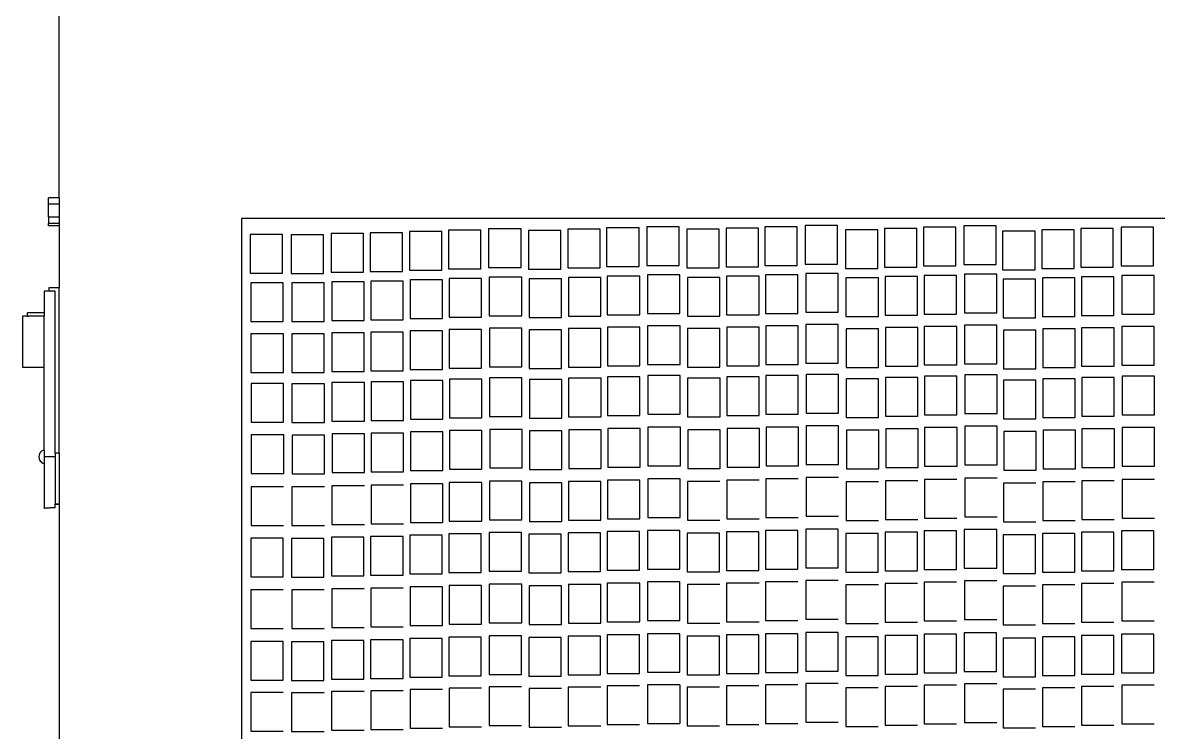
# Model space of a CAD drawing. Header units: inches. Extents: x -5775 to 2930, y 591 to 3437.
# Drawn here: x -5601.92 to -5590.98, y 2870.38 to 2877.22 of the extents above; entities that cross this region are included whole.
import ezdxf

# ---------------------------------------------------------------- set-up
doc = ezdxf.new("R2010")
doc.units = ezdxf.units.IN
doc.header["$LTSCALE"] = 20
doc.header["$MEASUREMENT"] = 0
doc.layers.add('Accesories', color=27, linetype='Continuous')

# ---------------------------------------------------------------- blocks, each defined once
blk = doc.blocks.new('Diesel Generator pl')
at = {"layer": 'Accesories'}
for p, q in [((5.16378, 1.89511), (5.16378, 0.53221)), ((5.20428, 1.18364), (5.20428, 1.16054)), ((5.23188, 1.18364), (5.20428, 1.18364)), ((5.23188, 1.16054), (5.23188, 1.18364)), ((5.26828, 1.18372), (5.24068, 1.18372)), ((5.24068, 1.18372), (5.24068, 1.16062)), ((5.26828, 1.16062), (5.26828, 1.18372)), ((5.30378, 1.18385), (5.27618, 1.18385)), ((5.27618, 1.18385), (5.27618, 1.16075)), ((5.30378, 1.16075), (5.30378, 1.18385)), ((5.31291, 1.18396), (5.31291, 1.16086)), ((5.34051, 1.18396), (5.31291, 1.18396)), ((5.34051, 1.16086), (5.34051, 1.18396)), ((5.34992, 1.18384), (5.34992, 1.16074)), ((5.37752, 1.16074), (5.37752, 1.18384)), ((5.41425, 1.18353), (5.38665, 1.18353)), ((5.38665, 1.18353), (5.38665, 1.16043)), ((5.41425, 1.16043), (5.41425, 1.18353)), ((5.42339, 1.18364), (5.42339, 1.16054)), ((5.45099, 1.16054), (5.45099, 1.18364)), ((5.4604, 1.18353), (5.4604, 1.16043)), ((5.488, 1.18353), (5.4604, 1.18353)), ((5.488, 1.16043), (5.488, 1.18353)), ((5.4968, 1.1836), (5.4968, 1.1605)), ((5.5244, 1.1605), (5.5244, 1.1836)), ((5.16986, 1.18319), (5.16986, 1.16009)), ((5.19746, 1.18319), (5.16986, 1.18319)), ((5.19746, 1.16009), (5.19746, 1.18319)), ((5.16986, 1.16009), (5.19746, 1.16009)), ((5.20428, 1.16054), (5.23188, 1.16054)), ((5.24068, 1.16062), (5.26828, 1.16062)), ((5.27618, 1.16075), (5.30378, 1.16075)), ((5.31291, 1.16086), (5.34051, 1.16086)), ((5.34992, 1.16074), (5.37752, 1.16074)), ((5.38665, 1.16043), (5.41425, 1.16043)), ((5.42339, 1.16054), (5.45099, 1.16054)), ((5.4604, 1.16043), (5.488, 1.16043)), ((5.4968, 1.1605), (5.5244, 1.1605)), ((5.17078, 1.15446), (5.17078, 1.13136)), ((5.19838, 1.15446), (5.17078, 1.15446)), ((5.19838, 1.13136), (5.19838, 1.15446)), ((5.2328, 1.15492), (5.2052, 1.15492)), ((5.2052, 1.15492), (5.2052, 1.13182)), ((5.2328, 1.13182), (5.2328, 1.15492)), ((5.2692, 1.155), (5.2416, 1.155)), ((5.2416, 1.155), (5.2416, 1.1319)), ((5.2692, 1.1319), (5.2692, 1.155)), ((5.27709, 1.15512), (5.27709, 1.13202)), ((5.30469, 1.15512), (5.27709, 1.15512)), ((5.30469, 1.13202), (5.30469, 1.15512)), ((5.34143, 1.15524), (5.31383, 1.15524)), ((5.31383, 1.15524), (5.31383, 1.13214)), ((5.34143, 1.13214), (5.34143, 1.15524)), ((5.35084, 1.15512), (5.35084, 1.13202)), ((5.37844, 1.13202), (5.37844, 1.15512)), ((5.41517, 1.15481), (5.38757, 1.15481)), ((5.38757, 1.15481), (5.38757, 1.13171)), ((5.41517, 1.13171), (5.41517, 1.15481)), ((5.42431, 1.15492), (5.42431, 1.13182)), ((5.45191, 1.13182), (5.45191, 1.15492)), ((5.48892, 1.1548), (5.46132, 1.1548)), ((5.46132, 1.1548), (5.46132, 1.1317)), ((5.48892, 1.1317), (5.48892, 1.1548)), ((5.49772, 1.15488), (5.49772, 1.13178)), ((5.52532, 1.13178), (5.52532, 1.15488)), ((5.17078, 1.13136), (5.19838, 1.13136)), ((5.17172, 1.12667), (5.17172, 1.10357)), ((5.19932, 1.12667), (5.17172, 1.12667)), ((5.19932, 1.10357), (5.19932, 1.12667)), ((5.2052, 1.13182), (5.2328, 1.13182)), ((5.23373, 1.12713), (5.20613, 1.12713)), ((5.20613, 1.12713), (5.20613, 1.10403)), ((5.23373, 1.10403), (5.23373, 1.12713)), ((5.2416, 1.1319), (5.2692, 1.1319)), ((5.24254, 1.1272), (5.24254, 1.1041)), ((5.27014, 1.1272), (5.24254, 1.1272)), ((5.27014, 1.1041), (5.27014, 1.1272)), ((5.27709, 1.13202), (5.30469, 1.13202)), ((5.30563, 1.12733), (5.27803, 1.12733)), ((5.27803, 1.12733), (5.27803, 1.10423)), ((5.30563, 1.10423), (5.30563, 1.12733)), ((5.31383, 1.13214), (5.34143, 1.13214)), ((5.34237, 1.12744), (5.31477, 1.12744)), ((5.31477, 1.12744), (5.31477, 1.10434)), ((5.34237, 1.10434), (5.34237, 1.12744)), ((5.35084, 1.13202), (5.37844, 1.13202)), ((5.35177, 1.12732), (5.35177, 1.10422)), ((5.37937, 1.10422), (5.37937, 1.12732)), ((5.38757, 1.13171), (5.41517, 1.13171)), ((5.41611, 1.12702), (5.38851, 1.12702)), ((5.38851, 1.12702), (5.38851, 1.10392)), ((5.41611, 1.10392), (5.41611, 1.12702)), ((5.42431, 1.13182), (5.45191, 1.13182)), ((5.42524, 1.12713), (5.42524, 1.10403)), ((5.45284, 1.10403), (5.45284, 1.12713)), ((5.46132, 1.1317), (5.48892, 1.1317)), ((5.48985, 1.12701), (5.46225, 1.12701)), ((5.46225, 1.12701), (5.46225, 1.10391)), ((5.48985, 1.10391), (5.48985, 1.12701)), ((5.49772, 1.13178), (5.52532, 1.13178)), ((5.49865, 1.12709), (5.49865, 1.10399)), ((5.52625, 1.10399), (5.52625, 1.12709)), ((5.17172, 1.10357), (5.19932, 1.10357)), ((5.20613, 1.10403), (5.23373, 1.10403)), ((5.24254, 1.1041), (5.27014, 1.1041)), ((5.27803, 1.10423), (5.30563, 1.10423)), ((5.31477, 1.10434), (5.34237, 1.10434)), ((5.35177, 1.10422), (5.37937, 1.10422)), ((5.38851, 1.10392), (5.41611, 1.10392)), ((5.42524, 1.10403), (5.45284, 1.10403)), ((5.46225, 1.10391), (5.48985, 1.10391)), ((5.49865, 1.10399), (5.52625, 1.10399)), ((5.20026, 1.09863), (5.17266, 1.09863)), ((5.17266, 1.09863), (5.17266, 1.07553)), ((5.20026, 1.07553), (5.20026, 1.09863)), ((5.20708, 1.09908), (5.20708, 1.07598)), ((5.23468, 1.09908), (5.20708, 1.09908)), ((5.23468, 1.07598), (5.23468, 1.09908)), ((5.24348, 1.09916), (5.24348, 1.07606)), ((5.27108, 1.09916), (5.24348, 1.09916)), ((5.27108, 1.07606), (5.27108, 1.09916)), ((5.30657, 1.09929), (5.27897, 1.09929)), ((5.27897, 1.09929), (5.27897, 1.07619)), ((5.30657, 1.07619), (5.30657, 1.09929)), ((5.31571, 1.0994), (5.31571, 1.0763)), ((5.34331, 1.0994), (5.31571, 1.0994)), ((5.34331, 1.0763), (5.34331, 1.0994)), ((5.35272, 1.09928), (5.35272, 1.07618)), ((5.38032, 1.07618), (5.38032, 1.09928)), ((5.38945, 1.09897), (5.38945, 1.07587)), ((5.41705, 1.09897), (5.38945, 1.09897)), ((5.41705, 1.07587), (5.41705, 1.09897)), ((5.42619, 1.09908), (5.42619, 1.07598)), ((5.45379, 1.07598), (5.45379, 1.09908)), ((5.4632, 1.09897), (5.4632, 1.07587)), ((5.4908, 1.09897), (5.4632, 1.09897)), ((5.4908, 1.07587), (5.4908, 1.09897)), ((5.4996, 1.09904), (5.4996, 1.07594)), ((5.5272, 1.07594), (5.5272, 1.09904)), ((5.16892, 1.07092), (5.16892, 1.04782)), ((5.19652, 1.07092), (5.16892, 1.07092)), ((5.17266, 1.07553), (5.20026, 1.07553)), ((5.19652, 1.04782), (5.19652, 1.07092)), ((5.20333, 1.07138), (5.20333, 1.04828)), ((5.23093, 1.07138), (5.20333, 1.07138)), ((5.20708, 1.07598), (5.23468, 1.07598)), ((5.23093, 1.04828), (5.23093, 1.07138)), ((5.26734, 1.07145), (5.23974, 1.07145)), ((5.23974, 1.07145), (5.23974, 1.04835)), ((5.24348, 1.07606), (5.27108, 1.07606)), ((5.26734, 1.04835), (5.26734, 1.07145)), ((5.30283, 1.07158), (5.27523, 1.07158)), ((5.27523, 1.07158), (5.27523, 1.04848)), ((5.27897, 1.07619), (5.30657, 1.07619)), ((5.30283, 1.04848), (5.30283, 1.07158)), ((5.31196, 1.07169), (5.31196, 1.04859)), ((5.33956, 1.07169), (5.31196, 1.07169)), ((5.31571, 1.0763), (5.34331, 1.0763)), ((5.33956, 1.04859), (5.33956, 1.07169)), ((5.34897, 1.07157), (5.34897, 1.04847)), ((5.35272, 1.07618), (5.38032, 1.07618)), ((5.37657, 1.04847), (5.37657, 1.07157)), ((5.41331, 1.07127), (5.38571, 1.07127)), ((5.38571, 1.07127), (5.38571, 1.04817)), ((5.38945, 1.07587), (5.41705, 1.07587)), ((5.41331, 1.04817), (5.41331, 1.07127)), ((5.42244, 1.07138), (5.42244, 1.04828)), ((5.42619, 1.07598), (5.45379, 1.07598)), ((5.45004, 1.04828), (5.45004, 1.07138)), ((5.45945, 1.07126), (5.45945, 1.04816)), ((5.48705, 1.07126), (5.45945, 1.07126)), ((5.4632, 1.07587), (5.4908, 1.07587)), ((5.48705, 1.04816), (5.48705, 1.07126)), ((5.49585, 1.07134), (5.49585, 1.04824)), ((5.4996, 1.07594), (5.5272, 1.07594)), ((5.52345, 1.04824), (5.52345, 1.07134)), ((5.16892, 1.04782), (5.19652, 1.04782)), ((5.20333, 1.04828), (5.23093, 1.04828)), ((5.23974, 1.04835), (5.26734, 1.04835)), ((5.27523, 1.04848), (5.30283, 1.04848)), ((5.31196, 1.04859), (5.33956, 1.04859)), ((5.34897, 1.04847), (5.37657, 1.04847)), ((5.38571, 1.04817), (5.41331, 1.04817)), ((5.42244, 1.04828), (5.45004, 1.04828)), ((5.45945, 1.04816), (5.48705, 1.04816)), ((5.49585, 1.04824), (5.52345, 1.04824)), ((5.16983, 1.0422), (5.16983, 1.0191)), ((5.19743, 1.0422), (5.16983, 1.0422)), ((5.19743, 1.0191), (5.19743, 1.0422)), ((5.20425, 1.04265), (5.20425, 1.01955)), ((5.23185, 1.04265), (5.20425, 1.04265)), ((5.23185, 1.01955), (5.23185, 1.04265)), ((5.26825, 1.04273), (5.24065, 1.04273)), ((5.24065, 1.04273), (5.24065, 1.01963)), ((5.26825, 1.01963), (5.26825, 1.04273)), ((5.27615, 1.04286), (5.27615, 1.01976)), ((5.30375, 1.04286), (5.27615, 1.04286)), ((5.30375, 1.01976), (5.30375, 1.04286)), ((5.34048, 1.04297), (5.31288, 1.04297)), ((5.31288, 1.04297), (5.31288, 1.01987)), ((5.34048, 1.01987), (5.34048, 1.04297)), ((5.34989, 1.04285), (5.34989, 1.01975)), ((5.37749, 1.01975), (5.37749, 1.04285)), ((5.38662, 1.04254), (5.38662, 1.01944)), ((5.41422, 1.04254), (5.38662, 1.04254)), ((5.41422, 1.01944), (5.41422, 1.04254)), ((5.42336, 1.04265), (5.42336, 1.01955)), ((5.45096, 1.01955), (5.45096, 1.04265)), ((5.48797, 1.04254), (5.46037, 1.04254)), ((5.46037, 1.04254), (5.46037, 1.01944)), ((5.48797, 1.01944), (5.48797, 1.04254)), ((5.49677, 1.04261), (5.49677, 1.01951)), ((5.52437, 1.01951), (5.52437, 1.04261)), ((5.16983, 1.0191), (5.19743, 1.0191)), ((5.19837, 1.0144), (5.17077, 1.0144)), ((5.17077, 1.0144), (5.17077, 0.9913)), ((5.19837, 0.9913), (5.19837, 1.0144)), ((5.20425, 1.01955), (5.23185, 1.01955)), ((5.23278, 1.01486), (5.20518, 1.01486)), ((5.20518, 1.01486), (5.20518, 0.99176)), ((5.23278, 0.99176), (5.23278, 1.01486)), ((5.24065, 1.01963), (5.26825, 1.01963)), ((5.26919, 1.01494), (5.24159, 1.01494)), ((5.24159, 1.01494), (5.24159, 0.99184)), ((5.26919, 0.99184), (5.26919, 1.01494)), ((5.27615, 1.01976), (5.30375, 1.01976)), ((5.27708, 1.01506), (5.27708, 0.99196)), ((5.30468, 1.01506), (5.27708, 1.01506)), ((5.30468, 0.99196), (5.30468, 1.01506)), ((5.31288, 1.01987), (5.34048, 1.01987)), ((5.31382, 1.01517), (5.31382, 0.99207)), ((5.34142, 1.01517), (5.31382, 1.01517)), ((5.34142, 0.99207), (5.34142, 1.01517)), ((5.34989, 1.01975), (5.37749, 1.01975)), ((5.35083, 1.01506), (5.35083, 0.99196)), ((5.37843, 0.99196), (5.37843, 1.01506)), ((5.38662, 1.01944), (5.41422, 1.01944)), ((5.41516, 1.01475), (5.38756, 1.01475)), ((5.38756, 1.01475), (5.38756, 0.99165)), ((5.41516, 0.99165), (5.41516, 1.01475)), ((5.42336, 1.01955), (5.45096, 1.01955)), ((5.4243, 1.01486), (5.4243, 0.99176)), ((5.4519, 0.99176), (5.4519, 1.01486)), ((5.46037, 1.01944), (5.48797, 1.01944)), ((5.4889, 1.01474), (5.4613, 1.01474)), ((5.4613, 1.01474), (5.4613, 0.99164)), ((5.4889, 0.99164), (5.4889, 1.01474)), ((5.49677, 1.01951), (5.52437, 1.01951)), ((5.49771, 1.01482), (5.49771, 0.99172)), ((5.52531, 0.99172), (5.52531, 1.01482)), ((5.17077, 0.9913), (5.19837, 0.9913)), ((5.20518, 0.99176), (5.23278, 0.99176)), ((5.24159, 0.99184), (5.26919, 0.99184)), ((5.27708, 0.99196), (5.30468, 0.99196)), ((5.31382, 0.99207), (5.34142, 0.99207)), ((5.35083, 0.99196), (5.37843, 0.99196)), ((5.38756, 0.99165), (5.41516, 0.99165)), ((5.4243, 0.99176), (5.4519, 0.99176)), ((5.4613, 0.99164), (5.4889, 0.99164)), ((5.49771, 0.99172), (5.52531, 0.99172)), ((5.17171, 0.98636), (5.17171, 0.96326)), ((5.19931, 0.98636), (5.17171, 0.98636)), ((5.19931, 0.96326), (5.19931, 0.98636)), ((5.23373, 0.98682), (5.20613, 0.98682)), ((5.20613, 0.98682), (5.20613, 0.96372)), ((5.23373, 0.96372), (5.23373, 0.98682)), ((5.27013, 0.98689), (5.24253, 0.98689)), ((5.24253, 0.98689), (5.24253, 0.96379)), ((5.27013, 0.96379), (5.27013, 0.98689)), ((5.27802, 0.98702), (5.27802, 0.96392)), ((5.30562, 0.98702), (5.27802, 0.98702)), ((5.30562, 0.96392), (5.30562, 0.98702)), ((5.34236, 0.98713), (5.31476, 0.98713)), ((5.31476, 0.98713), (5.31476, 0.96403)), ((5.34236, 0.96403), (5.34236, 0.98713)), ((5.35177, 0.98701), (5.35177, 0.96391)), ((5.37937, 0.96391), (5.37937, 0.98701)), ((5.4161, 0.98671), (5.3885, 0.98671)), ((5.3885, 0.98671), (5.3885, 0.96361)), ((5.4161, 0.96361), (5.4161, 0.98671)), ((5.42524, 0.98682), (5.42524, 0.96372)), ((5.45284, 0.96372), (5.45284, 0.98682)), ((5.46225, 0.9867), (5.46225, 0.9636)), ((5.48985, 0.9867), (5.46225, 0.9867)), ((5.48985, 0.9636), (5.48985, 0.9867)), ((5.49865, 0.98678), (5.49865, 0.96368)), ((5.52625, 0.96368), (5.52625, 0.98678)), ((5.19621, 0.95772), (5.16861, 0.95772)), ((5.16861, 0.95772), (5.16861, 0.93462)), ((5.17171, 0.96326), (5.19931, 0.96326)), ((5.19621, 0.93462), (5.19621, 0.95772)), ((5.23062, 0.95817), (5.20302, 0.95817)), ((5.20302, 0.95817), (5.20302, 0.93507)), ((5.20613, 0.96372), (5.23373, 0.96372)), ((5.23062, 0.93507), (5.23062, 0.95817)), ((5.23942, 0.95825), (5.23942, 0.93515)), ((5.26702, 0.95825), (5.23942, 0.95825)), ((5.24253, 0.96379), (5.27013, 0.96379)), ((5.26702, 0.93515), (5.26702, 0.95825)), ((5.30252, 0.95838), (5.27492, 0.95838)), ((5.27492, 0.95838), (5.27492, 0.93528)), ((5.27802, 0.96392), (5.30562, 0.96392)), ((5.30252, 0.93528), (5.30252, 0.95838)), ((5.31165, 0.95849), (5.31165, 0.93539)), ((5.33925, 0.95849), (5.31165, 0.95849)), ((5.31476, 0.96403), (5.34236, 0.96403)), ((5.33925, 0.93539), (5.33925, 0.95849)), ((5.34866, 0.95837), (5.34866, 0.93527)), ((5.35177, 0.96391), (5.37937, 0.96391)), ((5.37626, 0.93527), (5.37626, 0.95837)), ((5.413, 0.95806), (5.3854, 0.95806)), ((5.3854, 0.95806), (5.3854, 0.93496)), ((5.3885, 0.96361), (5.4161, 0.96361)), ((5.413, 0.93496), (5.413, 0.95806)), ((5.42213, 0.95817), (5.42213, 0.93507)), ((5.42524, 0.96372), (5.45284, 0.96372)), ((5.44973, 0.93507), (5.44973, 0.95817)), ((5.48674, 0.95806), (5.45914, 0.95806)), ((5.45914, 0.95806), (5.45914, 0.93496)), ((5.46225, 0.9636), (5.48985, 0.9636)), ((5.48674, 0.93496), (5.48674, 0.95806)), ((5.49554, 0.95813), (5.49554, 0.93503)), ((5.49865, 0.96368), (5.52625, 0.96368)), ((5.52314, 0.93503), (5.52314, 0.95813)), ((5.16861, 0.93462), (5.19621, 0.93462)), ((5.20302, 0.93507), (5.23062, 0.93507)), ((5.23942, 0.93515), (5.26702, 0.93515)), ((5.27492, 0.93528), (5.30252, 0.93528)), ((5.31165, 0.93539), (5.33925, 0.93539)), ((5.34866, 0.93527), (5.37626, 0.93527)), ((5.3854, 0.93496), (5.413, 0.93496)), ((5.42213, 0.93507), (5.44973, 0.93507)), ((5.45914, 0.93496), (5.48674, 0.93496)), ((5.49554, 0.93503), (5.52314, 0.93503)), ((5.19712, 0.92899), (5.16952, 0.92899)), ((5.16952, 0.92899), (5.16952, 0.90589)), ((5.19712, 0.90589), (5.19712, 0.92899)), ((5.23154, 0.92945), (5.20394, 0.92945)), ((5.20394, 0.92945), (5.20394, 0.90635)), ((5.23154, 0.90635), (5.23154, 0.92945)), ((5.26794, 0.92953), (5.24034, 0.92953)), ((5.24034, 0.92953), (5.24034, 0.90643)), ((5.26794, 0.90643), (5.26794, 0.92953)), ((5.30343, 0.92965), (5.27583, 0.92965)), ((5.27583, 0.92965), (5.27583, 0.90655)), ((5.30343, 0.90655), (5.30343, 0.92965)), ((5.31257, 0.92976), (5.31257, 0.90666)), ((5.34017, 0.92976), (5.31257, 0.92976)), ((5.34017, 0.90666), (5.34017, 0.92976)), ((5.34958, 0.92965), (5.34958, 0.90655)), ((5.37718, 0.90655), (5.37718, 0.92965)), ((5.41391, 0.92934), (5.38631, 0.92934)), ((5.38631, 0.92934), (5.38631, 0.90624)), ((5.41391, 0.90624), (5.41391, 0.92934)), ((5.42305, 0.92945), (5.42305, 0.90635)), ((5.45065, 0.90635), (5.45065, 0.92945)), ((5.46006, 0.92933), (5.46006, 0.90623)), ((5.48766, 0.92933), (5.46006, 0.92933)), ((5.48766, 0.90623), (5.48766, 0.92933)), ((5.49646, 0.92941), (5.49646, 0.90631)), ((5.52406, 0.90631), (5.52406, 0.92941)), ((5.16952, 0.90589), (5.19712, 0.90589)), ((5.19806, 0.9012), (5.17046, 0.9012)), ((5.17046, 0.9012), (5.17046, 0.8781)), ((5.19806, 0.8781), (5.19806, 0.9012)), ((5.20394, 0.90635), (5.23154, 0.90635)), ((5.23247, 0.90166), (5.20487, 0.90166)), ((5.20487, 0.90166), (5.20487, 0.87856)), ((5.23247, 0.87856), (5.23247, 0.90166)), ((5.24034, 0.90643), (5.26794, 0.90643)), ((5.26888, 0.90173), (5.24128, 0.90173)), ((5.24128, 0.90173), (5.24128, 0.87863)), ((5.26888, 0.87863), (5.26888, 0.90173)), ((5.27583, 0.90655), (5.30343, 0.90655)), ((5.30437, 0.90186), (5.27677, 0.90186)), ((5.27677, 0.90186), (5.27677, 0.87876)), ((5.30437, 0.87876), (5.30437, 0.90186)), ((5.31257, 0.90666), (5.34017, 0.90666)), ((5.34111, 0.90197), (5.31351, 0.90197)), ((5.31351, 0.90197), (5.31351, 0.87887)), ((5.34111, 0.87887), (5.34111, 0.90197)), ((5.34958, 0.90655), (5.37718, 0.90655)), ((5.35051, 0.90185), (5.35051, 0.87875)), ((5.37811, 0.87875), (5.37811, 0.90185)), ((5.38631, 0.90624), (5.41391, 0.90624)), ((5.38725, 0.90155), (5.38725, 0.87845)), ((5.41485, 0.90155), (5.38725, 0.90155)), ((5.41485, 0.87845), (5.41485, 0.90155)), ((5.42305, 0.90635), (5.45065, 0.90635)), ((5.42398, 0.90166), (5.42398, 0.87856)), ((5.45158, 0.87856), (5.45158, 0.90166)), ((5.46006, 0.90623), (5.48766, 0.90623)), ((5.48859, 0.90154), (5.46099, 0.90154)), ((5.46099, 0.90154), (5.46099, 0.87844)), ((5.48859, 0.87844), (5.48859, 0.90154)), ((5.49646, 0.90631), (5.52406, 0.90631)), ((5.4974, 0.90162), (5.4974, 0.87852)), ((5.525, 0.87852), (5.525, 0.90162)), ((5.17046, 0.8781), (5.19806, 0.8781)), ((5.20487, 0.87856), (5.23247, 0.87856)), ((5.24128, 0.87863), (5.26888, 0.87863)), ((5.27677, 0.87876), (5.30437, 0.87876)), ((5.31351, 0.87887), (5.34111, 0.87887)), ((5.35051, 0.87875), (5.37811, 0.87875)), ((5.38725, 0.87845), (5.41485, 0.87845)), ((5.42398, 0.87856), (5.45158, 0.87856)), ((5.46099, 0.87844), (5.48859, 0.87844)), ((5.4974, 0.87852), (5.525, 0.87852)), ((5.199, 0.87316), (5.1714, 0.87316)), ((5.1714, 0.87316), (5.1714, 0.85006)), ((5.199, 0.85006), (5.199, 0.87316)), ((5.20582, 0.87361), (5.20582, 0.85051)), ((5.23342, 0.87361), (5.20582, 0.87361)), ((5.23342, 0.85051), (5.23342, 0.87361)), ((5.26982, 0.87369), (5.24222, 0.87369)), ((5.24222, 0.87369), (5.24222, 0.85059)), ((5.26982, 0.85059), (5.26982, 0.87369)), ((5.27771, 0.87382), (5.27771, 0.85072)), ((5.30531, 0.87382), (5.27771, 0.87382)), ((5.30531, 0.85072), (5.30531, 0.87382)), ((5.34205, 0.87393), (5.31445, 0.87393)), ((5.31445, 0.87393), (5.31445, 0.85083)), ((5.34205, 0.85083), (5.34205, 0.87393)), ((5.35146, 0.87381), (5.35146, 0.85071)), ((5.37906, 0.85071), (5.37906, 0.87381)), ((5.41579, 0.8735), (5.38819, 0.8735)), ((5.38819, 0.8735), (5.38819, 0.8504)), ((5.41579, 0.8504), (5.41579, 0.8735)), ((5.42493, 0.87361), (5.42493, 0.85051)), ((5.45253, 0.85051), (5.45253, 0.87361)), ((5.48954, 0.8735), (5.46194, 0.8735)), ((5.46194, 0.8735), (5.46194, 0.8504)), ((5.48954, 0.8504), (5.48954, 0.8735)), ((5.49834, 0.87357), (5.49834, 0.85047)), ((5.52594, 0.85047), (5.52594, 0.87357)), ((5.19712, 0.84475), (5.16952, 0.84475)), ((5.16952, 0.84475), (5.16952, 0.82165)), ((5.1714, 0.85006), (5.199, 0.85006)), ((5.19712, 0.82165), (5.19712, 0.84475)), ((5.23153, 0.8452), (5.20393, 0.8452)), ((5.20393, 0.8452), (5.20393, 0.8221)), ((5.20582, 0.85051), (5.23342, 0.85051)), ((5.23153, 0.8221), (5.23153, 0.8452)), ((5.24034, 0.84528), (5.24034, 0.82218)), ((5.26794, 0.84528), (5.24034, 0.84528)), ((5.24222, 0.85059), (5.26982, 0.85059)), ((5.26794, 0.82218), (5.26794, 0.84528)), ((5.30343, 0.84541), (5.27583, 0.84541)), ((5.27583, 0.84541), (5.27583, 0.82231)), ((5.27771, 0.85072), (5.30531, 0.85072)), ((5.30343, 0.82231), (5.30343, 0.84541)), ((5.31257, 0.84552), (5.31257, 0.82242)), ((5.34017, 0.84552), (5.31257, 0.84552)), ((5.31445, 0.85083), (5.34205, 0.85083)), ((5.34017, 0.82242), (5.34017, 0.84552)), ((5.37718, 0.8454), (5.34958, 0.8454)), ((5.34958, 0.8454), (5.34958, 0.8223)), ((5.35146, 0.85071), (5.37906, 0.85071)), ((5.37718, 0.8223), (5.37718, 0.8454)), ((5.38631, 0.84509), (5.38631, 0.82199)), ((5.41391, 0.84509), (5.38631, 0.84509)), ((5.38819, 0.8504), (5.41579, 0.8504)), ((5.41391, 0.82199), (5.41391, 0.84509)), ((5.42304, 0.8452), (5.42304, 0.8221)), ((5.45064, 0.8452), (5.42304, 0.8452)), ((5.42493, 0.85051), (5.45253, 0.85051)), ((5.45064, 0.8221), (5.45064, 0.8452)), ((5.48765, 0.84509), (5.46005, 0.84509)), ((5.46005, 0.84509), (5.46005, 0.82199)), ((5.46194, 0.8504), (5.48954, 0.8504)), ((5.48765, 0.82199), (5.48765, 0.84509)), ((5.49646, 0.84516), (5.49646, 0.82206)), ((5.49646, 0.84516), (5.52406, 0.84516)), ((5.49834, 0.85047), (5.52594, 0.85047)), ((5.52406, 0.82206), (5.52406, 0.84516)), ((5.16952, 0.82165), (5.19712, 0.82165)), ((5.20393, 0.8221), (5.23153, 0.8221)), ((5.24034, 0.82218), (5.26794, 0.82218)), ((5.27583, 0.82231), (5.30343, 0.82231)), ((5.31257, 0.82242), (5.34017, 0.82242)), ((5.34958, 0.8223), (5.37718, 0.8223)), ((5.38631, 0.82199), (5.41391, 0.82199)), ((5.42304, 0.8221), (5.45064, 0.8221)), ((5.46005, 0.82199), (5.48765, 0.82199)), ((5.49646, 0.82206), (5.52406, 0.82206)), ((5.19804, 0.81602), (5.17044, 0.81602)), ((5.17044, 0.81602), (5.17044, 0.79292)), ((5.19804, 0.79292), (5.19804, 0.81602)), ((5.23245, 0.81648), (5.20485, 0.81648)), ((5.20485, 0.81648), (5.20485, 0.79338)), ((5.23245, 0.79338), (5.23245, 0.81648)), ((5.24125, 0.81656), (5.24125, 0.79346)), ((5.26885, 0.81656), (5.24125, 0.81656)), ((5.26885, 0.79346), (5.26885, 0.81656)), ((5.30435, 0.81668), (5.27675, 0.81668)), ((5.27675, 0.81668), (5.27675, 0.79358)), ((5.30435, 0.79358), (5.30435, 0.81668)), ((5.34108, 0.81679), (5.31348, 0.81679)), ((5.31348, 0.81679), (5.31348, 0.79369)), ((5.34108, 0.79369), (5.34108, 0.81679)), ((5.37809, 0.81668), (5.35049, 0.81668)), ((5.35049, 0.81668), (5.35049, 0.79358)), ((5.37809, 0.79358), (5.37809, 0.81668)), ((5.38723, 0.81637), (5.38723, 0.79327)), ((5.41483, 0.81637), (5.38723, 0.81637)), ((5.41483, 0.79327), (5.41483, 0.81637)), ((5.45156, 0.81648), (5.42396, 0.81648)), ((5.42396, 0.81648), (5.42396, 0.79338)), ((5.45156, 0.79338), (5.45156, 0.81648)), ((5.48857, 0.81636), (5.46097, 0.81636)), ((5.46097, 0.81636), (5.46097, 0.79326)), ((5.48857, 0.79326), (5.48857, 0.81636)), ((5.49737, 0.81644), (5.49737, 0.79334)), ((5.52497, 0.79334), (5.52497, 0.81644)), ((5.17044, 0.79292), (5.19804, 0.79292)), ((5.19897, 0.78823), (5.17137, 0.78823)), ((5.17137, 0.78823), (5.17137, 0.76513)), ((5.19897, 0.76513), (5.19897, 0.78823)), ((5.20485, 0.79338), (5.23245, 0.79338)), ((5.23339, 0.78869), (5.20579, 0.78869)), ((5.20579, 0.78869), (5.20579, 0.76559)), ((5.23339, 0.76559), (5.23339, 0.78869)), ((5.24125, 0.79346), (5.26885, 0.79346)), ((5.24219, 0.78876), (5.24219, 0.76566)), ((5.26979, 0.78876), (5.24219, 0.78876)), ((5.26979, 0.76566), (5.26979, 0.78876)), ((5.27675, 0.79358), (5.30435, 0.79358)), ((5.30528, 0.78889), (5.27768, 0.78889)), ((5.27768, 0.78889), (5.27768, 0.76579)), ((5.30528, 0.76579), (5.30528, 0.78889)), ((5.31348, 0.79369), (5.34108, 0.79369)), ((5.34202, 0.789), (5.31442, 0.789)), ((5.31442, 0.789), (5.31442, 0.7659)), ((5.34202, 0.7659), (5.34202, 0.789)), ((5.35049, 0.79358), (5.37809, 0.79358)), ((5.37903, 0.78888), (5.35143, 0.78888)), ((5.35143, 0.78888), (5.35143, 0.76578)), ((5.37903, 0.76578), (5.37903, 0.78888)), ((5.38723, 0.79327), (5.41483, 0.79327)), ((5.38816, 0.78858), (5.38816, 0.76548)), ((5.41576, 0.78858), (5.38816, 0.78858)), ((5.41576, 0.76548), (5.41576, 0.78858)), ((5.42396, 0.79338), (5.45156, 0.79338)), ((5.4525, 0.78869), (5.4249, 0.78869)), ((5.4249, 0.78869), (5.4249, 0.76559)), ((5.4525, 0.76559), (5.4525, 0.78869)), ((5.46097, 0.79326), (5.48857, 0.79326)), ((5.46191, 0.78857), (5.46191, 0.76547)), ((5.48951, 0.78857), (5.46191, 0.78857)), ((5.48951, 0.76547), (5.48951, 0.78857)), ((5.49737, 0.79334), (5.52497, 0.79334)), ((5.49831, 0.78865), (5.49831, 0.76555)), ((5.52591, 0.76555), (5.52591, 0.78865)), ((5.17137, 0.76513), (5.19897, 0.76513)), ((5.20579, 0.76559), (5.23339, 0.76559)), ((5.24219, 0.76566), (5.26979, 0.76566)), ((5.27768, 0.76579), (5.30528, 0.76579)), ((5.31442, 0.7659), (5.34202, 0.7659)), ((5.35143, 0.76578), (5.37903, 0.76578)), ((5.38816, 0.76548), (5.41576, 0.76548)), ((5.4249, 0.76559), (5.4525, 0.76559)), ((5.46191, 0.76547), (5.48951, 0.76547)), ((5.49831, 0.76555), (5.52591, 0.76555)), ((5.17231, 0.76019), (5.17231, 0.73709)), ((5.19991, 0.76019), (5.17231, 0.76019)), ((5.19991, 0.73709), (5.19991, 0.76019)), ((5.23433, 0.76064), (5.20673, 0.76064)), ((5.20673, 0.76064), (5.20673, 0.73754)), ((5.23433, 0.73754), (5.23433, 0.76064)), ((5.24313, 0.76072), (5.24313, 0.73762)), ((5.27073, 0.76072), (5.24313, 0.76072)), ((5.27073, 0.73762), (5.27073, 0.76072)), ((5.30623, 0.76085), (5.27863, 0.76085)), ((5.27863, 0.76085), (5.27863, 0.73775)), ((5.30623, 0.73775), (5.30623, 0.76085)), ((5.34296, 0.76096), (5.31536, 0.76096)), ((5.31536, 0.76096), (5.31536, 0.73786)), ((5.34296, 0.73786), (5.34296, 0.76096)), ((5.35237, 0.76084), (5.35237, 0.73774)), ((5.37997, 0.76084), (5.35237, 0.76084)), ((5.37997, 0.73774), (5.37997, 0.76084)), ((5.38911, 0.76053), (5.38911, 0.73743)), ((5.41671, 0.76053), (5.38911, 0.76053)), ((5.41671, 0.73743), (5.41671, 0.76053)), ((5.45344, 0.76064), (5.42584, 0.76064)), ((5.42584, 0.76064), (5.42584, 0.73754)), ((5.45344, 0.73754), (5.45344, 0.76064)), ((5.46285, 0.76053), (5.46285, 0.73743)), ((5.49045, 0.76053), (5.46285, 0.76053)), ((5.49045, 0.73743), (5.49045, 0.76053)), ((5.49925, 0.7606), (5.49925, 0.7375)), ((5.52685, 0.7375), (5.52685, 0.7606)), ((5.20673, 0.73754), (5.23433, 0.73754)), ((5.24313, 0.73762), (5.27073, 0.73762)), ((5.27863, 0.73775), (5.30623, 0.73775)), ((5.31536, 0.73786), (5.34296, 0.73786)), ((5.35237, 0.73774), (5.37997, 0.73774)), ((5.42584, 0.73754), (5.45344, 0.73754)), ((5.49925, 0.7375), (5.52685, 0.7375)), ((5.19873, 0.73181), (5.17113, 0.73181)), ((5.17113, 0.73181), (5.17113, 0.70871)), ((5.17231, 0.73709), (5.19991, 0.73709)), ((5.19873, 0.70871), (5.19873, 0.73181)), ((5.23315, 0.73227), (5.20555, 0.73227)), ((5.20555, 0.73227), (5.20555, 0.70917)), ((5.23315, 0.70917), (5.23315, 0.73227)), ((5.24195, 0.73234), (5.24195, 0.70924)), ((5.26955, 0.73234), (5.24195, 0.73234)), ((5.26955, 0.70924), (5.26955, 0.73234)), ((5.27745, 0.73247), (5.27745, 0.70937)), ((5.30505, 0.73247), (5.27745, 0.73247)), ((5.30505, 0.70937), (5.30505, 0.73247)), ((5.34178, 0.73258), (5.31418, 0.73258)), ((5.31418, 0.73258), (5.31418, 0.70948)), ((5.34178, 0.70948), (5.34178, 0.73258)), ((5.37879, 0.73247), (5.35119, 0.73247)), ((5.35119, 0.73247), (5.35119, 0.70937)), ((5.37879, 0.70937), (5.37879, 0.73247)), ((5.38792, 0.73216), (5.38792, 0.70906)), ((5.41552, 0.73216), (5.38792, 0.73216)), ((5.38911, 0.73743), (5.41671, 0.73743)), ((5.41552, 0.70906), (5.41552, 0.73216)), ((5.45226, 0.73227), (5.42466, 0.73227)), ((5.42466, 0.73227), (5.42466, 0.70917)), ((5.45226, 0.70917), (5.45226, 0.73227)), ((5.48927, 0.73215), (5.46167, 0.73215)), ((5.46167, 0.73215), (5.46167, 0.70905)), ((5.46285, 0.73743), (5.49045, 0.73743)), ((5.48927, 0.70905), (5.48927, 0.73215)), ((5.49807, 0.73223), (5.49807, 0.70913)), ((5.52567, 0.70913), (5.52567, 0.73223)), ((5.17113, 0.70871), (5.19873, 0.70871)), ((5.20555, 0.70917), (5.23315, 0.70917)), ((5.24195, 0.70924), (5.26955, 0.70924)), ((5.27745, 0.70937), (5.30505, 0.70937)), ((5.31418, 0.70948), (5.34178, 0.70948)), ((5.35119, 0.70937), (5.37879, 0.70937)), ((5.38792, 0.70906), (5.41552, 0.70906)), ((5.42466, 0.70917), (5.45226, 0.70917)), ((5.46167, 0.70905), (5.48927, 0.70905)), ((5.49807, 0.70913), (5.52567, 0.70913)), ((5.19965, 0.70309), (5.17205, 0.70309)), ((5.17205, 0.70309), (5.17205, 0.67999)), ((5.19965, 0.67999), (5.19965, 0.70309)), ((5.23407, 0.70355), (5.20647, 0.70355)), ((5.20647, 0.70355), (5.20647, 0.68045)), ((5.23407, 0.68045), (5.23407, 0.70355)), ((5.27047, 0.70362), (5.24287, 0.70362)), ((5.24287, 0.70362), (5.24287, 0.68052)), ((5.27047, 0.68052), (5.27047, 0.70362)), ((5.30596, 0.70375), (5.27836, 0.70375)), ((5.27836, 0.70375), (5.27836, 0.68065)), ((5.30596, 0.68065), (5.30596, 0.70375)), ((5.3427, 0.70386), (5.3151, 0.70386)), ((5.3151, 0.70386), (5.3151, 0.68076)), ((5.3427, 0.68076), (5.3427, 0.70386)), ((5.37971, 0.70374), (5.35211, 0.70374)), ((5.35211, 0.70374), (5.35211, 0.68064)), ((5.37971, 0.68064), (5.37971, 0.70374)), ((5.41644, 0.70344), (5.38884, 0.70344)), ((5.38884, 0.70344), (5.38884, 0.68034)), ((5.41644, 0.68034), (5.41644, 0.70344)), ((5.45318, 0.70355), (5.42558, 0.70355)), ((5.42558, 0.70355), (5.42558, 0.68045)), ((5.45318, 0.68045), (5.45318, 0.70355)), ((5.46259, 0.70343), (5.46259, 0.68033)), ((5.49019, 0.70343), (5.46259, 0.70343)), ((5.49019, 0.68033), (5.49019, 0.70343)), ((5.49899, 0.70351), (5.49899, 0.68041)), ((5.52659, 0.68041), (5.52659, 0.70351)), ((5.17205, 0.67999), (5.19965, 0.67999)), ((5.17299, 0.6753), (5.17299, 0.6522)), ((5.20059, 0.6753), (5.17299, 0.6753)), ((5.20059, 0.6522), (5.20059, 0.6753)), ((5.20647, 0.68045), (5.23407, 0.68045)), ((5.2074, 0.67575), (5.2074, 0.65265)), ((5.235, 0.67575), (5.2074, 0.67575)), ((5.235, 0.65265), (5.235, 0.67575)), ((5.24287, 0.68052), (5.27047, 0.68052)), ((5.27141, 0.67583), (5.24381, 0.67583)), ((5.24381, 0.67583), (5.24381, 0.65273)), ((5.27141, 0.65273), (5.27141, 0.67583)), ((5.27836, 0.68065), (5.30596, 0.68065)), ((5.3069, 0.67596), (5.2793, 0.67596)), ((5.2793, 0.67596), (5.2793, 0.65286)), ((5.3069, 0.65286), (5.3069, 0.67596)), ((5.3151, 0.68076), (5.3427, 0.68076)), ((5.34364, 0.67607), (5.31604, 0.67607)), ((5.31604, 0.67607), (5.31604, 0.65297)), ((5.34364, 0.65297), (5.34364, 0.67607)), ((5.35211, 0.68064), (5.37971, 0.68064)), ((5.35304, 0.67595), (5.35304, 0.65285)), ((5.38064, 0.67595), (5.35304, 0.67595)), ((5.38064, 0.65285), (5.38064, 0.67595)), ((5.38884, 0.68034), (5.41644, 0.68034)), ((5.41738, 0.67564), (5.38978, 0.67564)), ((5.38978, 0.67564), (5.38978, 0.65254)), ((5.41738, 0.65254), (5.41738, 0.67564)), ((5.42558, 0.68045), (5.45318, 0.68045)), ((5.45411, 0.67575), (5.42651, 0.67575)), ((5.42651, 0.67575), (5.42651, 0.65265)), ((5.45411, 0.65265), (5.45411, 0.67575)), ((5.46259, 0.68033), (5.49019, 0.68033)), ((5.46352, 0.67564), (5.46352, 0.65254)), ((5.49112, 0.67564), (5.46352, 0.67564)), ((5.49112, 0.65254), (5.49112, 0.67564)), ((5.49899, 0.68041), (5.52659, 0.68041)), ((5.49992, 0.67571), (5.49992, 0.65261)), ((5.52752, 0.65261), (5.52752, 0.67571)), ((5.17299, 0.6522), (5.20059, 0.6522)), ((5.2074, 0.65265), (5.235, 0.65265)), ((5.24381, 0.65273), (5.27141, 0.65273)), ((5.2793, 0.65286), (5.3069, 0.65286)), ((5.31604, 0.65297), (5.34364, 0.65297)), ((5.35304, 0.65285), (5.38064, 0.65285)), ((5.38978, 0.65254), (5.41738, 0.65254)), ((5.42651, 0.65265), (5.45411, 0.65265)), ((5.46352, 0.65254), (5.49112, 0.65254)), ((5.49992, 0.65261), (5.52752, 0.65261)), ((5.20153, 0.64725), (5.17393, 0.64725)), ((5.17393, 0.64725), (5.17393, 0.62415)), ((5.20153, 0.62415), (5.20153, 0.64725)), ((5.23595, 0.64771), (5.20835, 0.64771)), ((5.20835, 0.64771), (5.20835, 0.62461)), ((5.23595, 0.62461), (5.23595, 0.64771)), ((5.24475, 0.64778), (5.24475, 0.62468)), ((5.27235, 0.64778), (5.24475, 0.64778)), ((5.27235, 0.62468), (5.27235, 0.64778)), ((5.30784, 0.64791), (5.28024, 0.64791)), ((5.28024, 0.64791), (5.28024, 0.62481)), ((5.30784, 0.62481), (5.30784, 0.64791)), ((5.34458, 0.64802), (5.31698, 0.64802)), ((5.31698, 0.64802), (5.31698, 0.62492)), ((5.34458, 0.62492), (5.34458, 0.64802)), ((5.35399, 0.64791), (5.35399, 0.62481)), ((5.38159, 0.62481), (5.38159, 0.64791)), ((5.41832, 0.6476), (5.39072, 0.6476)), ((5.39072, 0.6476), (5.39072, 0.6245)), ((5.41832, 0.6245), (5.41832, 0.6476)), ((5.42746, 0.64771), (5.42746, 0.62461)), ((5.45506, 0.62461), (5.45506, 0.64771)), ((5.49207, 0.64759), (5.46447, 0.64759)), ((5.46447, 0.64759), (5.46447, 0.62449)), ((5.49207, 0.62449), (5.49207, 0.64759)), ((5.50087, 0.64767), (5.50087, 0.62457)), ((5.52847, 0.62457), (5.52847, 0.64767)), ((5.17393, 0.62415), (5.20153, 0.62415)), ((5.20835, 0.62461), (5.23595, 0.62461)), ((5.24475, 0.62468), (5.27235, 0.62468)), ((5.28024, 0.62481), (5.30784, 0.62481)), ((5.31698, 0.62492), (5.34458, 0.62492)), ((5.35399, 0.62481), (5.38159, 0.62481)), ((5.39072, 0.6245), (5.41832, 0.6245)), ((5.42746, 0.62461), (5.45506, 0.62461)), ((5.46447, 0.62449), (5.49207, 0.62449)), ((5.50087, 0.62457), (5.52847, 0.62457)), ((5.17443, 0.61934), (5.17443, 0.59624)), ((5.20203, 0.61934), (5.17443, 0.61934)), ((5.20203, 0.59624), (5.20203, 0.61934)), ((5.23644, 0.61979), (5.20884, 0.61979)), ((5.20884, 0.61979), (5.20884, 0.59669)), ((5.23644, 0.59669), (5.23644, 0.61979)), ((5.27284, 0.61987), (5.24524, 0.61987)), ((5.24524, 0.61987), (5.24524, 0.59677)), ((5.27284, 0.59677), (5.27284, 0.61987)), ((5.30834, 0.62), (5.28074, 0.62)), ((5.28074, 0.62), (5.28074, 0.5969)), ((5.30834, 0.5969), (5.30834, 0.62)), ((5.34507, 0.62011), (5.31747, 0.62011)), ((5.31747, 0.62011), (5.31747, 0.59701)), ((5.34507, 0.59701), (5.34507, 0.62011)), ((5.35448, 0.61999), (5.35448, 0.59689)), ((5.38208, 0.59689), (5.38208, 0.61999)), ((5.39122, 0.61968), (5.39122, 0.59658)), ((5.41882, 0.61968), (5.39122, 0.61968)), ((5.41882, 0.59658), (5.41882, 0.61968)), ((5.42795, 0.61979), (5.42795, 0.59669)), ((5.45555, 0.59669), (5.45555, 0.61979)), ((5.49256, 0.61968), (5.46496, 0.61968)), ((5.46496, 0.61968), (5.46496, 0.59658)), ((5.49256, 0.59658), (5.49256, 0.61968)), ((5.50136, 0.61975), (5.50136, 0.59665)), ((5.52896, 0.59665), (5.52896, 0.61975)), ((5.17443, 0.59624), (5.20203, 0.59624)), ((5.20884, 0.59669), (5.23644, 0.59669)), ((5.24524, 0.59677), (5.27284, 0.59677)), ((5.28074, 0.5969), (5.30834, 0.5969)), ((5.31747, 0.59701), (5.34507, 0.59701)), ((5.35448, 0.59689), (5.38208, 0.59689)), ((5.39122, 0.59658), (5.41882, 0.59658)), ((5.42795, 0.59669), (5.45555, 0.59669)), ((5.46496, 0.59658), (5.49256, 0.59658)), ((5.50136, 0.59665), (5.52896, 0.59665)), ((5.20288, 0.59078), (5.17528, 0.59078)), ((5.17528, 0.59078), (5.17528, 0.56768)), ((5.20288, 0.56768), (5.20288, 0.59078)), ((5.2097, 0.59124), (5.2097, 0.56814)), ((5.2373, 0.59124), (5.2097, 0.59124)), ((5.2373, 0.56814), (5.2373, 0.59124)), ((5.2461, 0.59132), (5.2461, 0.56822)), ((5.2737, 0.59132), (5.2461, 0.59132)), ((5.2737, 0.56822), (5.2737, 0.59132)), ((5.30919, 0.59144), (5.28159, 0.59144)), ((5.28159, 0.59144), (5.28159, 0.56834)), ((5.30919, 0.56834), (5.30919, 0.59144)), ((5.34593, 0.59155), (5.31833, 0.59155)), ((5.31833, 0.59155), (5.31833, 0.56845)), ((5.34593, 0.56845), (5.34593, 0.59155)), ((5.35534, 0.59144), (5.35534, 0.56834)), ((5.38294, 0.56834), (5.38294, 0.59144)), ((5.41967, 0.59113), (5.39207, 0.59113)), ((5.39207, 0.59113), (5.39207, 0.56803)), ((5.41967, 0.56803), (5.41967, 0.59113)), ((5.42881, 0.59124), (5.42881, 0.56814)), ((5.45641, 0.56814), (5.45641, 0.59124)), ((5.49342, 0.59112), (5.46582, 0.59112)), ((5.46582, 0.59112), (5.46582, 0.56802)), ((5.49342, 0.56802), (5.49342, 0.59112)), ((5.50222, 0.5912), (5.50222, 0.5681)), ((5.52982, 0.5681), (5.52982, 0.5912)), ((5.17528, 0.56768), (5.20288, 0.56768)), ((5.2097, 0.56814), (5.2373, 0.56814)), ((5.2461, 0.56822), (5.2737, 0.56822)), ((5.28159, 0.56834), (5.30919, 0.56834)), ((5.31833, 0.56845), (5.34593, 0.56845)), ((5.35534, 0.56834), (5.38294, 0.56834)), ((5.39207, 0.56803), (5.41967, 0.56803)), ((5.42881, 0.56814), (5.45641, 0.56814)), ((5.46582, 0.56802), (5.49342, 0.56802)), ((5.50222, 0.5681), (5.52982, 0.5681)), ((5.20277, 0.56165), (5.17517, 0.56165)), ((5.17517, 0.56165), (5.17517, 0.53855)), ((5.20277, 0.53855), (5.20277, 0.56165)), ((5.23719, 0.56211), (5.20959, 0.56211)), ((5.20959, 0.56211), (5.20959, 0.53901)), ((5.23719, 0.53901), (5.23719, 0.56211)), ((5.27359, 0.56218), (5.24599, 0.56218)), ((5.24599, 0.56218), (5.24599, 0.53908)), ((5.27359, 0.53908), (5.27359, 0.56218)), ((5.30909, 0.56231), (5.28149, 0.56231)), ((5.28149, 0.56231), (5.28149, 0.53921)), ((5.30909, 0.53921), (5.30909, 0.56231)), ((5.31822, 0.56242), (5.31822, 0.53932)), ((5.34582, 0.56242), (5.31822, 0.56242)), ((5.34582, 0.53932), (5.34582, 0.56242)), ((5.35523, 0.56231), (5.35523, 0.53921)), ((5.38283, 0.53921), (5.38283, 0.56231)), ((5.39196, 0.562), (5.39196, 0.5389)), ((5.41956, 0.562), (5.39196, 0.562)), ((5.41956, 0.5389), (5.41956, 0.562)), ((5.4287, 0.56211), (5.4287, 0.53901)), ((5.4563, 0.53901), (5.4563, 0.56211)), ((5.46571, 0.56199), (5.46571, 0.53889)), ((5.49331, 0.56199), (5.46571, 0.56199)), ((5.49331, 0.53889), (5.49331, 0.56199)), ((5.50211, 0.56207), (5.50211, 0.53897)), ((5.52971, 0.53897), (5.52971, 0.56207)), ((5.17517, 0.53855), (5.20277, 0.53855)), ((5.20959, 0.53901), (5.23719, 0.53901)), ((5.24599, 0.53908), (5.27359, 0.53908)), ((5.28149, 0.53921), (5.30909, 0.53921)), ((5.31822, 0.53932), (5.34582, 0.53932)), ((5.35523, 0.53921), (5.38283, 0.53921)), ((5.39196, 0.5389), (5.41956, 0.5389)), ((5.4287, 0.53901), (5.4563, 0.53901)), ((5.46571, 0.53889), (5.49331, 0.53889)), ((5.50211, 0.53897), (5.52971, 0.53897)), ((5.16378, 0.53221), (6.04698, 0.53221)), ((5.14889, 0.4022), (4.99984, 0.4022)), ((5.14889, 0.4022), (5.14889, 0.3945)), ((5.14889, 0.4022), (5.15349, 0.4022)), ((5.15349, 0.4022), (5.15349, 0.3945)), ((5.15349, 0.4022), (5.16269, 0.4022)), ((5.16269, 0.4022), (5.16269, 0.3945)), ((5.16269, 0.4022), (5.16729, 0.4022)), ((5.16729, 0.4022), (5.16729, 0.3945)), ((5.16729, 0.4022), (5.16895, 0.4022)), ((5.16895, 0.4022), (5.16895, 0.3945)), ((5.16895, 0.4022), (5.21307, 0.4022)), ((5.21307, 0.4022), (5.21307, 0.39492)), ((5.33118, 0.4022), (5.21307, 0.4022)), ((5.21552, 0.39927), (5.21552, 0.39492)), ((5.33118, 0.39927), (5.21552, 0.39927)), ((5.33118, 0.4022), (5.33118, 0.39927)), ((5.33118, 0.4022), (5.36746, 0.4022)), ((5.33118, 0.39927), (5.33371, 0.39927)), ((5.33371, 0.39927), (5.33371, 0.39157)), ((5.33371, 0.39927), (5.36767, 0.39927)), ((5.36746, 0.4022), (5.36767, 0.39927)), ((5.36746, 0.4022), (5.36794, 0.4022)), ((5.36815, 0.39927), (5.36767, 0.39927)), ((5.36794, 0.4022), (5.36815, 0.39927)), ((5.36794, 0.4022), (6.20171, 0.4022)), ((5.36996, 0.39927), (5.36815, 0.39927)), ((5.36996, 0.39927), (5.37051, 0.39157)), ((5.3702, 0.39927), (5.36996, 0.39927)), ((5.3702, 0.39927), (5.37076, 0.39157)), ((5.15349, 0.3945), (5.14889, 0.3945)), ((5.16269, 0.3945), (5.15349, 0.3945)), ((5.16269, 0.3945), (5.16729, 0.3945)), ((5.16895, 0.3945), (5.16729, 0.3945)), ((5.21307, 0.39492), (5.21552, 0.39492)), ((5.21552, 0.39492), (5.21552, 0.39157)), ((5.21552, 0.39157), (5.23093, 0.39157)), ((5.23093, 0.39157), (5.23093, 0.37952)), ((5.23093, 0.39157), (5.23335, 0.39157)), ((5.23335, 0.39157), (5.23335, 0.37952)), ((5.24688, 0.39157), (5.23335, 0.39157)), ((5.27015, 0.39157), (5.24717, 0.39157)), ((5.27015, 0.39157), (5.27015, 0.37617)), ((5.32903, 0.39157), (5.27015, 0.39157)), ((5.32903, 0.39157), (5.32917, 0.39152)), ((5.32903, 0.39157), (5.32917, 0.39157)), ((5.32917, 0.39157), (5.32917, 0.39152)), ((5.32917, 0.39157), (5.33371, 0.39157)), ((5.32917, 0.39152), (5.32932, 0.39057)), ((5.32932, 0.39057), (5.32978, 0.38965)), ((5.32978, 0.38965), (5.33051, 0.38885)), ((5.33371, 0.39157), (5.33837, 0.39157)), ((5.33702, 0.38885), (5.33775, 0.38965)), ((5.33715, 0.38885), (5.33788, 0.38965)), ((5.33775, 0.38965), (5.33821, 0.39057)), ((5.33788, 0.38965), (5.33834, 0.39057)), ((5.33821, 0.39057), (5.33837, 0.39157)), ((5.33834, 0.39057), (5.3385, 0.39157)), ((5.33837, 0.39157), (5.3385, 0.39157)), ((5.3385, 0.39157), (5.37051, 0.39157)), ((5.37076, 0.39157), (5.37051, 0.39157)), ((5.33051, 0.38885), (5.33147, 0.38824)), ((5.33147, 0.38824), (5.33258, 0.38785)), ((5.33258, 0.38785), (5.33377, 0.38772)), ((5.33383, 0.38773), (5.33377, 0.38772)), ((5.33383, 0.38773), (5.3339, 0.38772)), ((5.3339, 0.38772), (5.33496, 0.38785)), ((5.33509, 0.38785), (5.33496, 0.38785)), ((5.33509, 0.38785), (5.33607, 0.38824)), ((5.33607, 0.38824), (5.33702, 0.38885)), ((5.3362, 0.38824), (5.33607, 0.38824)), ((5.3362, 0.38824), (5.33715, 0.38885)), ((5.23335, 0.37952), (5.23093, 0.37952)), ((5.23335, 0.37952), (5.23335, 0.37617)), ((5.23335, 0.37952), (5.23397, 0.37952)), ((5.27015, 0.37617), (5.23335, 0.37617))]:
    blk.add_line(p, q, dxfattribs=at)

msp = doc.modelspace()

# ---------------------------------------------------------------- block references
at = {"layer": 'Accesories', "xscale": 13.5, "yscale": 13.5, "zscale": 13.5, "rotation": 270}
msp.add_blockref('Diesel Generator pl', (-5606.996, 2945.042), dxfattribs=at)

doc.saveas('drawing.dxf')
